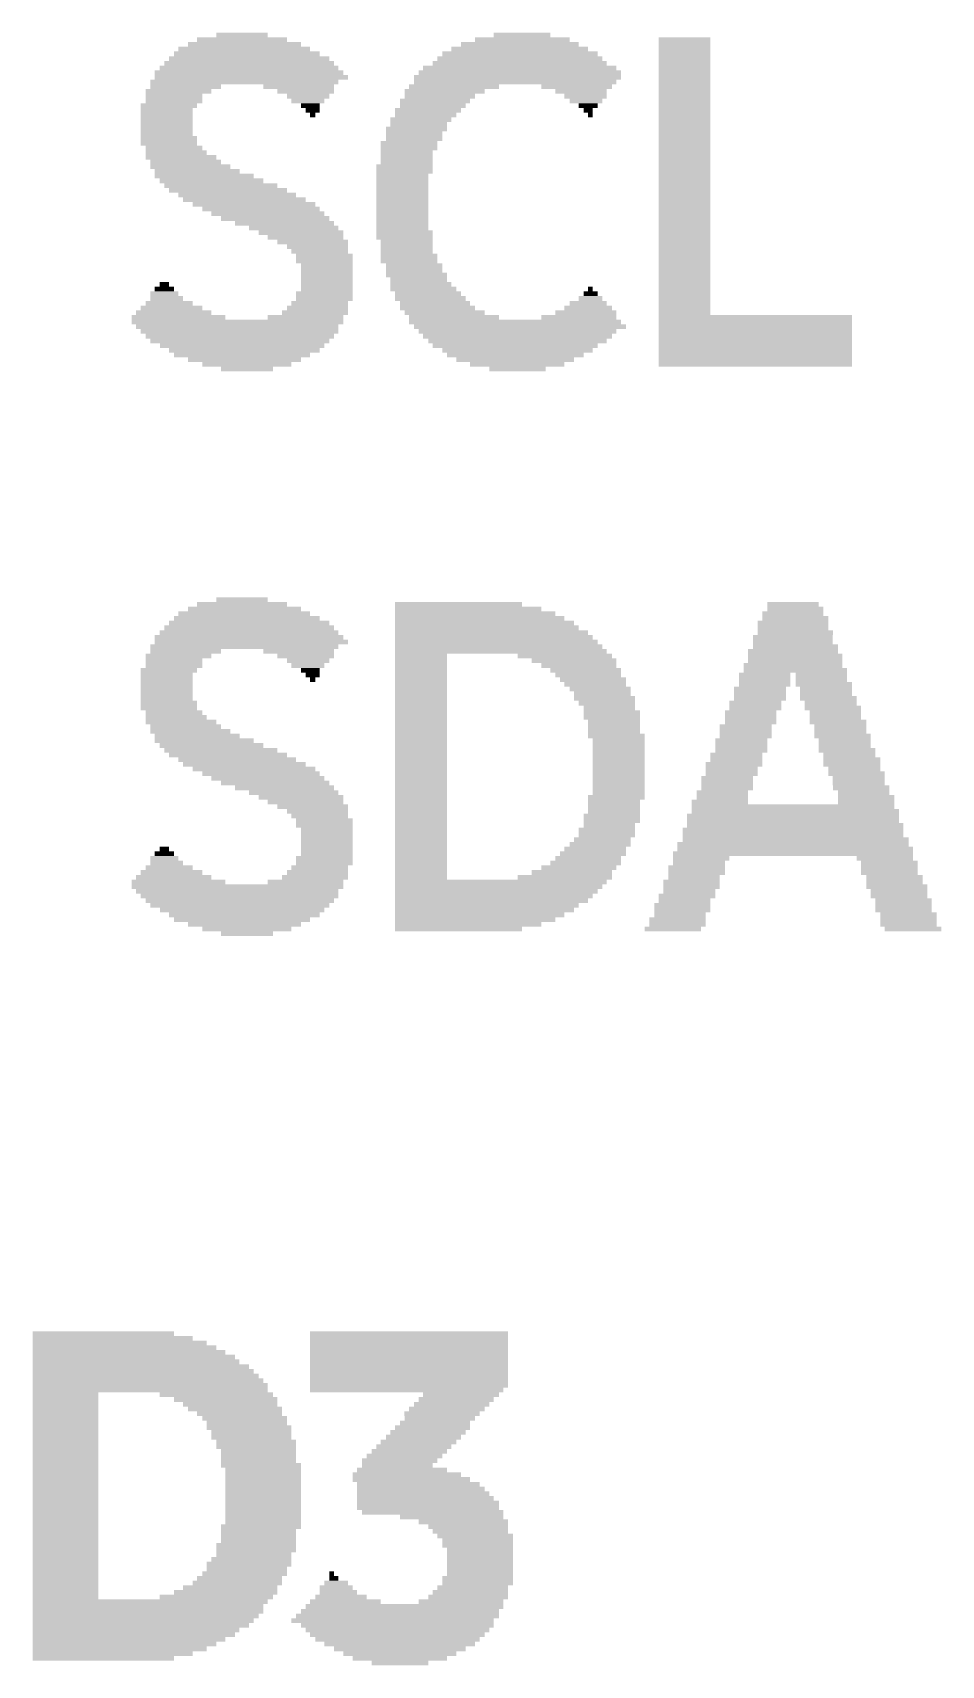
# Model space of a CAD drawing. Extents: x -50 to 50, y -28 to 28.
# Drawn here: x 15.78 to 19.87, y -19.95 to -12.6 of the extents above; entities that cross this region are included whole.
import ezdxf

# ---------------------------------------------------------------- set-up
doc = ezdxf.new("R2010")
doc.units = 0
doc.layers.add('200', color=132, linetype='CONTINUOUS')

# ---------------------------------------------------------------- blocks, each defined once
blk = doc.blocks.new('RECT')
blk.add_solid([(-0.5, -0.5), (0.5, -0.5), (-0.5, 0.5), (0.5, 0.5)])

msp = doc.modelspace()

# ---------------------------------------------------------------- block references
at = {"layer": '200'}
for p, xscale, yscale in [((16.7221, -12.6365), 0.4039, 0.0213), ((16.7221, -12.6153), 0.2311, 0.0211), ((17.9819, -12.6365), 0.4242, 0.0213), ((17.9807, -12.6153), 0.254, 0.0211), ((18.7109, -12.6365), 0.2311, 0.0213), ((16.7437, -12.7), 0.6553, 0.0213), ((16.7323, -12.6788), 0.5918, 0.0211), ((16.7335, -12.6577), 0.508, 0.0211), ((17.9718, -12.7), 0.6985, 0.0213), ((17.9705, -12.6788), 0.6147, 0.0211), ((17.9705, -12.6577), 0.5283, 0.0211), ((18.7109, -12.6577), 0.2311, 0.0211), ((18.7109, -12.6788), 0.2311, 0.0211), ((18.7109, -12.7), 0.2311, 0.0213), ((16.7538, -12.7847), 0.8484, 0.0211), ((16.7538, -12.7635), 0.8026, 0.0213), ((16.7538, -12.7423), 0.762, 0.0211), ((16.7538, -12.7212), 0.7214, 0.0211), ((17.9705, -12.7847), 0.9093, 0.0211), ((17.9705, -12.7635), 0.8687, 0.0213), ((17.9705, -12.7423), 0.7823, 0.0211), ((17.9705, -12.7212), 0.7417, 0.0211), ((18.7109, -12.7212), 0.2311, 0.0211), ((18.7109, -12.7423), 0.2311, 0.0211), ((18.7109, -12.7635), 0.2311, 0.0213), ((18.7109, -12.7847), 0.2311, 0.0211), ((16.4681, -12.8482), 0.3175, 0.0211), ((16.7323, -12.827), 0.8458, 0.0213), ((16.764, -12.8058), 0.8687, 0.0211), ((16.9761, -12.8482), 0.3175, 0.0211), ((17.6746, -12.8482), 0.4039, 0.0211), ((17.9603, -12.8058), 0.9296, 0.0211), ((17.9502, -12.827), 0.9093, 0.0213), ((18.2258, -12.8482), 0.3175, 0.0211), ((18.7109, -12.8058), 0.2311, 0.0211), ((18.7109, -12.827), 0.2311, 0.0213), ((18.7109, -12.8482), 0.2311, 0.0211), ((16.3932, -12.9328), 0.254, 0.0211), ((16.4363, -12.8693), 0.2946, 0.0211), ((16.416, -12.8905), 0.254, 0.0213), ((16.416, -12.9117), 0.254, 0.0211), ((17.0078, -12.8693), 0.254, 0.0211), ((17.0193, -12.8905), 0.1905, 0.0213), ((17.018, -12.9117), 0.1473, 0.0211), ((17.0294, -12.9328), 0.0838, 0.0211), ((17.5895, -12.9117), 0.315, 0.0211), ((17.5793, -12.9328), 0.2946, 0.0211), ((17.6327, -12.8693), 0.3607, 0.0211), ((17.6111, -12.8905), 0.3175, 0.0213), ((18.2461, -12.8693), 0.2311, 0.0211), ((18.2664, -12.8905), 0.1905, 0.0213), ((18.2677, -12.9117), 0.1473, 0.0211), ((18.2778, -12.9328), 0.0864, 0.0211), ((18.7109, -12.8693), 0.2311, 0.0211), ((18.7109, -12.8905), 0.2311, 0.0213), ((18.7109, -12.9117), 0.2311, 0.0211), ((18.7109, -12.9328), 0.2311, 0.0211), ((16.383, -12.954), 0.2337, 0.0213), ((16.383, -12.9752), 0.2337, 0.0211), ((16.383, -12.9963), 0.2337, 0.0211), ((17.0396, -12.954), 0.0635, 0.0213), ((17.0396, -12.9752), 0.0229, 0.0211), ((17.526, -12.9963), 0.2743, 0.0211), ((17.5578, -12.954), 0.2972, 0.0213), ((17.5476, -12.9752), 0.2769, 0.0211), ((18.2778, -12.954), 0.0406, 0.0213), ((18.288, -12.9752), 0.0203, 0.0211), ((18.7109, -12.954), 0.2311, 0.0213), ((18.7109, -12.9752), 0.2311, 0.0211), ((18.7109, -12.9963), 0.2311, 0.0211), ((16.383, -13.0175), 0.2337, 0.0213), ((16.383, -13.0387), 0.2337, 0.0211), ((16.383, -13.0598), 0.2337, 0.0211), ((16.3932, -13.081), 0.254, 0.0213), ((17.4955, -13.0598), 0.254, 0.0211), ((17.4955, -13.081), 0.254, 0.0213), ((17.5057, -13.0387), 0.2743, 0.0211), ((17.5158, -13.0175), 0.254, 0.0213), ((18.7109, -13.0175), 0.2311, 0.0213), ((18.7109, -13.0387), 0.2311, 0.0211), ((18.7109, -13.0598), 0.2311, 0.0211), ((18.7109, -13.081), 0.2311, 0.0213), ((16.3932, -13.1022), 0.254, 0.0211), ((16.416, -13.1233), 0.254, 0.0211), ((16.4262, -13.1445), 0.2743, 0.0213), ((17.4625, -13.1445), 0.2337, 0.0213), ((17.4727, -13.1022), 0.254, 0.0211), ((17.4727, -13.1233), 0.254, 0.0211), ((18.7109, -13.1022), 0.2311, 0.0211), ((18.7109, -13.1233), 0.2311, 0.0211), ((18.7109, -13.1445), 0.2311, 0.0213), ((16.4478, -13.1657), 0.3175, 0.0211), ((16.4681, -13.1868), 0.3175, 0.0211), ((16.4897, -13.208), 0.3607, 0.0213), ((16.5202, -13.2292), 0.381, 0.0211), ((17.4523, -13.208), 0.254, 0.0213), ((17.4523, -13.2292), 0.254, 0.0211), ((17.4625, -13.1657), 0.2337, 0.0211), ((17.4625, -13.1868), 0.2337, 0.0211), ((18.7109, -13.1657), 0.2311, 0.0211), ((18.7109, -13.1868), 0.2311, 0.0211), ((18.7109, -13.208), 0.2311, 0.0213), ((18.7109, -13.2292), 0.2311, 0.0211), ((16.5519, -13.2503), 0.4445, 0.0211), ((16.5849, -13.2715), 0.4648, 0.0213), ((16.6268, -13.2927), 0.508, 0.0211), ((17.4422, -13.2503), 0.2337, 0.0211), ((17.4422, -13.2715), 0.2337, 0.0213), ((17.4422, -13.2927), 0.2337, 0.0211), ((18.7109, -13.2503), 0.2311, 0.0211), ((18.7109, -13.2715), 0.2311, 0.0213), ((18.7109, -13.2927), 0.2311, 0.0211), ((16.6586, -13.3138), 0.5309, 0.0211), ((16.7005, -13.335), 0.5283, 0.0213), ((16.7323, -13.3562), 0.5512, 0.0211), ((16.7754, -13.3773), 0.5512, 0.0211), ((17.4422, -13.3138), 0.2337, 0.0211), ((17.4422, -13.335), 0.2337, 0.0213), ((17.4422, -13.3562), 0.2337, 0.0211), ((17.4422, -13.3773), 0.2337, 0.0211), ((18.7109, -13.3138), 0.2311, 0.0211), ((18.7109, -13.335), 0.2311, 0.0213), ((18.7109, -13.3562), 0.2311, 0.0211), ((18.7109, -13.3773), 0.2311, 0.0211), ((16.8072, -13.3985), 0.5283, 0.0213), ((16.8377, -13.4197), 0.508, 0.0211), ((16.8707, -13.4408), 0.4877, 0.0211), ((17.4422, -13.3985), 0.2337, 0.0213), ((17.4422, -13.4197), 0.2337, 0.0211), ((17.4422, -13.4408), 0.2337, 0.0211), ((18.7109, -13.3985), 0.2311, 0.0213), ((18.7109, -13.4197), 0.2311, 0.0211), ((18.7109, -13.4408), 0.2311, 0.0211), ((16.9126, -13.462), 0.4445, 0.0213), ((16.9545, -13.4832), 0.4013, 0.0211), ((16.9875, -13.5043), 0.381, 0.0211), ((17.4523, -13.5043), 0.254, 0.0211), ((17.4422, -13.462), 0.2337, 0.0213), ((17.4422, -13.4832), 0.2337, 0.0211), ((18.7109, -13.462), 0.2311, 0.0213), ((18.7109, -13.4832), 0.2311, 0.0211), ((18.7109, -13.5043), 0.2311, 0.0211), ((17.0078, -13.5255), 0.3404, 0.0213), ((17.0396, -13.5467), 0.3175, 0.0211), ((17.0612, -13.5678), 0.2743, 0.0211), ((17.0713, -13.589), 0.254, 0.0213), ((17.4523, -13.5255), 0.254, 0.0213), ((17.4625, -13.5467), 0.2337, 0.0211), ((17.4625, -13.5678), 0.2337, 0.0211), ((17.4625, -13.589), 0.2337, 0.0213), ((18.7109, -13.5255), 0.2311, 0.0213), ((18.7109, -13.5467), 0.2311, 0.0211), ((18.7109, -13.5678), 0.2311, 0.0211), ((18.7109, -13.589), 0.2311, 0.0213), ((17.0917, -13.6102), 0.254, 0.0211), ((17.0917, -13.6313), 0.254, 0.0211), ((17.1031, -13.6525), 0.2311, 0.0213), ((17.4727, -13.6102), 0.254, 0.0211), ((17.4727, -13.6313), 0.254, 0.0211), ((17.4955, -13.6525), 0.254, 0.0213), ((18.7109, -13.6102), 0.2311, 0.0211), ((18.7109, -13.6313), 0.2311, 0.0211), ((18.7109, -13.6525), 0.2311, 0.0213), ((16.3728, -13.7372), 0.0406, 0.0211), ((17.1031, -13.6737), 0.2311, 0.0211), ((17.1031, -13.6948), 0.2311, 0.0211), ((17.1031, -13.716), 0.2311, 0.0213), ((17.1031, -13.7372), 0.2311, 0.0211), ((17.4955, -13.6737), 0.254, 0.0211), ((17.5057, -13.6948), 0.2743, 0.0211), ((17.5158, -13.716), 0.254, 0.0213), ((17.526, -13.7372), 0.2743, 0.0211), ((18.7109, -13.6737), 0.2311, 0.0211), ((18.7109, -13.6948), 0.2311, 0.0211), ((18.7109, -13.716), 0.2311, 0.0213), ((18.7109, -13.7372), 0.2311, 0.0211), ((16.3728, -13.7795), 0.127, 0.0213), ((16.383, -13.8007), 0.1473, 0.0211), ((16.3728, -13.7583), 0.0864, 0.0211), ((17.0917, -13.7795), 0.254, 0.0213), ((17.0917, -13.8007), 0.254, 0.0211), ((17.1031, -13.7583), 0.2311, 0.0211), ((17.5374, -13.7583), 0.2972, 0.0211), ((17.5578, -13.7795), 0.2972, 0.0213), ((17.5679, -13.8007), 0.3175, 0.0211), ((18.288, -13.8007), 0.1067, 0.0211), ((18.2893, -13.7795), 0.0635, 0.0213), ((18.288, -13.7583), 0.0203, 0.0211), ((18.7109, -13.7583), 0.2311, 0.0211), ((18.7109, -13.7795), 0.2311, 0.0213), ((18.7109, -13.8007), 0.2311, 0.0211), ((16.4363, -13.8853), 0.4216, 0.0211), ((16.4148, -13.8642), 0.3378, 0.0211), ((16.4046, -13.843), 0.2769, 0.0213), ((16.3944, -13.8218), 0.2108, 0.0211), ((17.0078, -13.8853), 0.3404, 0.0211), ((17.0497, -13.8642), 0.2972, 0.0211), ((17.0612, -13.843), 0.2743, 0.0213), ((17.0713, -13.8218), 0.254, 0.0211), ((17.5895, -13.8218), 0.315, 0.0211), ((17.6009, -13.843), 0.3378, 0.0213), ((17.6327, -13.8642), 0.3607, 0.0211), ((17.6746, -13.8853), 0.4039, 0.0211), ((18.2359, -13.8853), 0.3378, 0.0211), ((18.2677, -13.8642), 0.2743, 0.0211), ((18.2778, -13.843), 0.2134, 0.0213), ((18.2778, -13.8218), 0.1676, 0.0211), ((18.7109, -13.8218), 0.2311, 0.0211), ((18.7109, -13.843), 0.2311, 0.0213), ((18.7109, -13.8642), 0.2311, 0.0211), ((19.0297, -13.8853), 0.8687, 0.0211), ((16.7018, -13.9065), 0.9525, 0.0213), ((16.7005, -13.9277), 0.9093, 0.0211), ((16.7107, -13.9488), 0.889, 0.0211), ((17.9489, -13.9065), 0.9525, 0.0213), ((17.9718, -13.9277), 0.9525, 0.0211), ((17.9603, -13.9488), 0.889, 0.0211), ((19.0297, -13.9065), 0.8687, 0.0213), ((19.0297, -13.9277), 0.8687, 0.0211), ((19.0297, -13.9488), 0.8687, 0.0211), ((16.7119, -13.97), 0.8458, 0.0213), ((16.7119, -13.9912), 0.8052, 0.0211), ((16.7221, -14.0123), 0.7391, 0.0211), ((16.7323, -14.0335), 0.6782, 0.0213), ((17.9603, -13.97), 0.8484, 0.0213), ((17.9603, -13.9912), 0.8026, 0.0211), ((17.9502, -14.0123), 0.7417, 0.0211), ((17.9603, -14.0335), 0.6756, 0.0213), ((19.0297, -13.97), 0.8687, 0.0213), ((19.0297, -13.9912), 0.8687, 0.0211), ((19.0297, -14.0123), 0.8687, 0.0211), ((19.0297, -14.0335), 0.8687, 0.0213), ((16.7221, -14.0547), 0.6121, 0.0211), ((16.7335, -14.0758), 0.508, 0.0211), ((16.7437, -14.097), 0.4013, 0.0213), ((17.9502, -14.0547), 0.6147, 0.0211), ((17.9502, -14.0758), 0.5283, 0.0211), ((17.9591, -14.097), 0.4242, 0.0213), ((19.0297, -14.0547), 0.8687, 0.0211), ((19.0297, -14.0758), 0.8687, 0.0211), ((19.0297, -14.097), 0.8687, 0.0213), ((16.7437, -14.1182), 0.2337, 0.0211), ((17.9603, -14.1182), 0.254, 0.0211), ((16.7335, -15.1977), 0.508, 0.0211), ((16.7221, -15.1765), 0.4039, 0.0213), ((16.7221, -15.1553), 0.2311, 0.0211), ((17.6949, -15.1765), 0.5715, 0.0213), ((17.7381, -15.1977), 0.6579, 0.0211), ((19.1986, -15.1765), 0.2311, 0.0213), ((19.2088, -15.1977), 0.2515, 0.0211), ((16.7538, -15.2823), 0.762, 0.0211), ((16.7538, -15.2612), 0.7214, 0.0211), ((16.7437, -15.24), 0.6553, 0.0213), ((16.7323, -15.2188), 0.5918, 0.0211), ((17.7698, -15.2188), 0.7214, 0.0211), ((17.8117, -15.2612), 0.8052, 0.0211), ((17.7902, -15.24), 0.762, 0.0213), ((17.8219, -15.2823), 0.8255, 0.0211), ((19.1986, -15.2612), 0.3175, 0.0211), ((19.1986, -15.2823), 0.3175, 0.0211), ((19.1973, -15.2188), 0.2743, 0.0211), ((19.2088, -15.24), 0.2972, 0.0213), ((16.7538, -15.3247), 0.8484, 0.0211), ((16.764, -15.3458), 0.8687, 0.0211), ((16.7538, -15.3035), 0.8026, 0.0213), ((17.8435, -15.3035), 0.8687, 0.0213), ((17.8537, -15.3247), 0.889, 0.0211), ((17.8651, -15.3458), 0.9119, 0.0211), ((19.1986, -15.3247), 0.3581, 0.0211), ((19.1986, -15.3458), 0.3581, 0.0211), ((19.2088, -15.3035), 0.3378, 0.0213), ((16.4363, -15.4093), 0.2946, 0.0211), ((16.416, -15.4305), 0.254, 0.0213), ((16.4681, -15.3882), 0.3175, 0.0211), ((16.7323, -15.367), 0.8458, 0.0213), ((16.9761, -15.3882), 0.3175, 0.0211), ((17.0078, -15.4093), 0.254, 0.0211), ((17.0193, -15.4305), 0.1905, 0.0213), ((17.8753, -15.367), 0.9322, 0.0213), ((17.8854, -15.3882), 0.9525, 0.0211), ((17.526, -15.4093), 0.2337, 0.0211), ((17.526, -15.4305), 0.2337, 0.0213), ((18.1724, -15.4093), 0.4242, 0.0211), ((18.2143, -15.4305), 0.381, 0.0213), ((19.1986, -15.3882), 0.4039, 0.0211), ((19.2088, -15.4093), 0.4242, 0.0211), ((19.2088, -15.4305), 0.4242, 0.0213), ((19.21, -15.367), 0.381, 0.0213), ((16.383, -15.494), 0.2337, 0.0213), ((16.3932, -15.4728), 0.254, 0.0211), ((16.416, -15.4517), 0.254, 0.0211), ((17.018, -15.4517), 0.1473, 0.0211), ((17.0294, -15.4728), 0.0838, 0.0211), ((17.0396, -15.494), 0.0635, 0.0213), ((17.526, -15.4517), 0.2337, 0.0211), ((17.526, -15.4728), 0.2337, 0.0211), ((17.526, -15.494), 0.2337, 0.0213), ((18.2359, -15.4517), 0.3378, 0.0211), ((18.2664, -15.4728), 0.3175, 0.0211), ((18.2778, -15.494), 0.2946, 0.0213), ((19.0716, -15.494), 0.2311, 0.0213), ((19.1986, -15.4517), 0.4445, 0.0211), ((19.2088, -15.4728), 0.4648, 0.0211), ((19.3256, -15.494), 0.2311, 0.0213), ((16.383, -15.5152), 0.2337, 0.0211), ((16.383, -15.5363), 0.2337, 0.0211), ((16.383, -15.5575), 0.2337, 0.0213), ((16.383, -15.5787), 0.2337, 0.0211), ((17.0396, -15.5152), 0.0229, 0.0211), ((17.526, -15.5152), 0.2337, 0.0211), ((17.526, -15.5363), 0.2337, 0.0211), ((17.526, -15.5575), 0.2337, 0.0213), ((17.526, -15.5787), 0.2337, 0.0211), ((18.2994, -15.5152), 0.2972, 0.0211), ((18.3096, -15.5363), 0.2769, 0.0211), ((18.3312, -15.5575), 0.2743, 0.0213), ((18.3413, -15.5787), 0.254, 0.0211), ((19.05, -15.5575), 0.2337, 0.0213), ((19.05, -15.5787), 0.2337, 0.0211), ((19.0716, -15.5152), 0.2311, 0.0211), ((19.0716, -15.5363), 0.2311, 0.0211), ((19.337, -15.5363), 0.254, 0.0211), ((19.3256, -15.5152), 0.2311, 0.0211), ((19.3472, -15.5575), 0.2337, 0.0213), ((19.3472, -15.5787), 0.2337, 0.0211), ((16.383, -15.5998), 0.2337, 0.0211), ((16.3932, -15.621), 0.254, 0.0213), ((16.3932, -15.6422), 0.254, 0.0211), ((17.526, -15.5998), 0.2337, 0.0211), ((17.526, -15.621), 0.2337, 0.0213), ((17.526, -15.6422), 0.2337, 0.0211), ((18.3515, -15.5998), 0.2743, 0.0211), ((18.3617, -15.621), 0.254, 0.0213), ((18.3731, -15.6422), 0.2311, 0.0211), ((19.0297, -15.621), 0.2337, 0.0213), ((19.0297, -15.6422), 0.2337, 0.0211), ((19.05, -15.5998), 0.2337, 0.0211), ((19.3573, -15.5998), 0.254, 0.0211), ((19.3675, -15.621), 0.2337, 0.0213), ((19.3777, -15.6422), 0.254, 0.0211), ((16.416, -15.6633), 0.254, 0.0211), ((16.4478, -15.7057), 0.3175, 0.0211), ((16.4262, -15.6845), 0.2743, 0.0213), ((16.4681, -15.7268), 0.3175, 0.0211), ((17.526, -15.6633), 0.2337, 0.0211), ((17.526, -15.6845), 0.2337, 0.0213), ((17.526, -15.7057), 0.2337, 0.0211), ((17.526, -15.7268), 0.2337, 0.0211), ((18.3845, -15.6633), 0.254, 0.0211), ((18.3845, -15.6845), 0.254, 0.0213), ((18.3947, -15.7057), 0.2337, 0.0211), ((18.3947, -15.7268), 0.2337, 0.0211), ((18.9865, -15.7268), 0.2337, 0.0211), ((19.0081, -15.6633), 0.2311, 0.0211), ((19.0081, -15.6845), 0.2311, 0.0213), ((19.0081, -15.7057), 0.2311, 0.0211), ((19.4005, -15.7057), 0.254, 0.0211), ((19.3891, -15.6633), 0.2311, 0.0211), ((19.3891, -15.6845), 0.2311, 0.0213), ((19.4107, -15.7268), 0.2337, 0.0211), ((16.4897, -15.748), 0.3607, 0.0213), ((16.5202, -15.7692), 0.381, 0.0211), ((16.5519, -15.7903), 0.4445, 0.0211), ((17.526, -15.748), 0.2337, 0.0213), ((17.526, -15.7692), 0.2337, 0.0211), ((17.526, -15.7903), 0.2337, 0.0211), ((18.4048, -15.7692), 0.254, 0.0211), ((18.3947, -15.748), 0.2337, 0.0213), ((18.415, -15.7903), 0.2337, 0.0211), ((18.9662, -15.7903), 0.2337, 0.0211), ((18.9865, -15.748), 0.2337, 0.0213), ((18.9865, -15.7692), 0.2337, 0.0211), ((19.4107, -15.748), 0.2337, 0.0213), ((19.4208, -15.7692), 0.254, 0.0211), ((19.431, -15.7903), 0.2337, 0.0211), ((16.5849, -15.8115), 0.4648, 0.0213), ((16.6268, -15.8327), 0.508, 0.0211), ((16.6586, -15.8538), 0.5309, 0.0211), ((16.7005, -15.875), 0.5283, 0.0213), ((17.526, -15.8115), 0.2337, 0.0213), ((17.526, -15.8327), 0.2337, 0.0211), ((17.526, -15.8538), 0.2337, 0.0211), ((17.526, -15.875), 0.2337, 0.0213), ((18.415, -15.8115), 0.2337, 0.0213), ((18.415, -15.8327), 0.2337, 0.0211), ((18.415, -15.8538), 0.2337, 0.0211), ((18.415, -15.875), 0.2337, 0.0213), ((18.9433, -15.8538), 0.2337, 0.0211), ((18.9433, -15.875), 0.2337, 0.0213), ((18.9662, -15.8115), 0.2337, 0.0213), ((18.9662, -15.8327), 0.2337, 0.0211), ((19.431, -15.8115), 0.2337, 0.0213), ((19.4412, -15.8327), 0.254, 0.0211), ((19.4513, -15.8538), 0.2337, 0.0211), ((19.4627, -15.875), 0.2565, 0.0213), ((16.7323, -15.8962), 0.5512, 0.0211), ((16.7754, -15.9173), 0.5512, 0.0211), ((16.8072, -15.9385), 0.5283, 0.0213), ((17.526, -15.8962), 0.2337, 0.0211), ((17.526, -15.9173), 0.2337, 0.0211), ((17.526, -15.9385), 0.2337, 0.0213), ((18.415, -15.8962), 0.2337, 0.0211), ((18.415, -15.9173), 0.2337, 0.0211), ((18.415, -15.9385), 0.2337, 0.0213), ((18.923, -15.9173), 0.2337, 0.0211), ((18.923, -15.9385), 0.2337, 0.0213), ((18.9332, -15.8962), 0.254, 0.0211), ((19.4627, -15.8962), 0.2565, 0.0211), ((19.4843, -15.9385), 0.254, 0.0213), ((19.4742, -15.9173), 0.2337, 0.0211), ((16.8377, -15.9597), 0.508, 0.0211), ((16.8707, -15.9808), 0.4877, 0.0211), ((16.9126, -16.002), 0.4445, 0.0213), ((17.526, -15.9597), 0.2337, 0.0211), ((17.526, -15.9808), 0.2337, 0.0211), ((17.526, -16.002), 0.2337, 0.0213), ((18.415, -15.9597), 0.2337, 0.0211), ((18.415, -15.9808), 0.2337, 0.0211), ((18.415, -16.002), 0.2337, 0.0213), ((18.9027, -15.9597), 0.2337, 0.0211), ((18.9027, -15.9808), 0.2337, 0.0211), ((18.9027, -16.002), 0.2337, 0.0213), ((19.4945, -15.9597), 0.2337, 0.0211), ((19.4945, -15.9808), 0.2337, 0.0211), ((19.5047, -16.002), 0.254, 0.0213), ((16.9545, -16.0232), 0.4013, 0.0211), ((16.9875, -16.0443), 0.381, 0.0211), ((17.0078, -16.0655), 0.3404, 0.0213), ((17.0396, -16.0867), 0.3175, 0.0211), ((17.526, -16.0232), 0.2337, 0.0211), ((17.526, -16.0443), 0.2337, 0.0211), ((17.526, -16.0655), 0.2337, 0.0213), ((17.526, -16.0867), 0.2337, 0.0211), ((18.4048, -16.0443), 0.254, 0.0211), ((18.3947, -16.0655), 0.2337, 0.0213), ((18.3947, -16.0867), 0.2337, 0.0211), ((18.415, -16.0232), 0.2337, 0.0211), ((19.1986, -16.0867), 0.9119, 0.0211), ((18.8697, -16.0655), 0.254, 0.0213), ((18.8811, -16.0232), 0.2311, 0.0211), ((18.8811, -16.0443), 0.2311, 0.0211), ((19.5275, -16.0443), 0.254, 0.0211), ((19.5275, -16.0655), 0.254, 0.0213), ((19.5161, -16.0232), 0.2311, 0.0211), ((17.0612, -16.1078), 0.2743, 0.0211), ((17.0713, -16.129), 0.254, 0.0213), ((17.0917, -16.1502), 0.254, 0.0211), ((17.526, -16.1078), 0.2337, 0.0211), ((17.526, -16.129), 0.2337, 0.0213), ((17.526, -16.1502), 0.2337, 0.0211), ((18.3845, -16.129), 0.254, 0.0213), ((18.3845, -16.1502), 0.254, 0.0211), ((18.3947, -16.1078), 0.2337, 0.0211), ((19.1986, -16.129), 0.9525, 0.0213), ((19.1986, -16.1502), 0.9525, 0.0211), ((19.2088, -16.1078), 0.9322, 0.0211), ((17.0917, -16.1713), 0.254, 0.0211), ((17.1031, -16.1925), 0.2311, 0.0213), ((17.1031, -16.2137), 0.2311, 0.0211), ((17.1031, -16.2348), 0.2311, 0.0211), ((17.526, -16.1713), 0.2337, 0.0211), ((17.526, -16.1925), 0.2337, 0.0213), ((17.526, -16.2137), 0.2337, 0.0211), ((17.526, -16.2348), 0.2337, 0.0211), ((18.3413, -16.2348), 0.254, 0.0211), ((18.3617, -16.1925), 0.254, 0.0213), ((18.3617, -16.2137), 0.254, 0.0211), ((18.3731, -16.1713), 0.2311, 0.0211), ((19.1986, -16.1925), 0.9931, 0.0213), ((19.1986, -16.2137), 0.9931, 0.0211), ((19.21, -16.2348), 1.016, 0.0211), ((19.2088, -16.1713), 0.9728, 0.0211), ((16.3728, -16.2983), 0.0864, 0.0211), ((16.3728, -16.2772), 0.0406, 0.0211), ((17.1031, -16.256), 0.2311, 0.0213), ((17.1031, -16.2772), 0.2311, 0.0211), ((17.1031, -16.2983), 0.2311, 0.0211), ((17.526, -16.256), 0.2337, 0.0213), ((17.526, -16.2772), 0.2337, 0.0211), ((17.526, -16.2983), 0.2337, 0.0211), ((18.2994, -16.2983), 0.2972, 0.0211), ((18.3096, -16.2772), 0.2769, 0.0211), ((18.3312, -16.256), 0.2743, 0.0213), ((19.1986, -16.2983), 1.0795, 0.0211), ((19.1986, -16.256), 1.0389, 0.0213), ((19.2088, -16.2772), 1.0592, 0.0211), ((16.4046, -16.383), 0.2769, 0.0213), ((16.3944, -16.3618), 0.2108, 0.0211), ((16.3728, -16.3195), 0.127, 0.0213), ((16.383, -16.3407), 0.1473, 0.0211), ((17.0612, -16.383), 0.2743, 0.0213), ((17.0713, -16.3618), 0.254, 0.0211), ((17.0917, -16.3195), 0.254, 0.0213), ((17.0917, -16.3407), 0.254, 0.0211), ((17.526, -16.3195), 0.2337, 0.0213), ((17.526, -16.3407), 0.2337, 0.0211), ((17.526, -16.3618), 0.2337, 0.0211), ((17.526, -16.383), 0.2337, 0.0213), ((18.2042, -16.383), 0.3607, 0.0213), ((18.2359, -16.3618), 0.3378, 0.0211), ((18.2664, -16.3407), 0.3175, 0.0211), ((18.2778, -16.3195), 0.2946, 0.0213), ((18.7655, -16.3618), 0.254, 0.0211), ((18.7655, -16.383), 0.254, 0.0213), ((18.7858, -16.3195), 0.254, 0.0213), ((18.7757, -16.3407), 0.2337, 0.0211), ((19.6113, -16.3195), 0.254, 0.0213), ((19.6317, -16.3407), 0.254, 0.0211), ((19.6317, -16.3618), 0.254, 0.0211), ((19.6317, -16.383), 0.254, 0.0213), ((16.4363, -16.4253), 0.4216, 0.0211), ((16.7018, -16.4465), 0.9525, 0.0213), ((16.4148, -16.4042), 0.3378, 0.0211), ((17.0078, -16.4253), 0.3404, 0.0211), ((17.0497, -16.4042), 0.2972, 0.0211), ((17.526, -16.4042), 0.2337, 0.0211), ((17.8854, -16.4253), 0.9525, 0.0211), ((17.8753, -16.4465), 0.9322, 0.0213), ((18.1724, -16.4042), 0.4242, 0.0211), ((18.7427, -16.4253), 0.254, 0.0211), ((18.7427, -16.4465), 0.254, 0.0213), ((18.7541, -16.4042), 0.2311, 0.0211), ((19.6545, -16.4042), 0.254, 0.0211), ((19.6545, -16.4253), 0.254, 0.0211), ((19.6647, -16.4465), 0.2743, 0.0213), ((16.7005, -16.4677), 0.9093, 0.0211), ((16.7107, -16.4888), 0.889, 0.0211), ((16.7119, -16.51), 0.8458, 0.0213), ((16.7119, -16.5312), 0.8052, 0.0211), ((17.8651, -16.4677), 0.9119, 0.0211), ((17.8537, -16.4888), 0.889, 0.0211), ((17.8435, -16.51), 0.8687, 0.0213), ((17.8219, -16.5312), 0.8255, 0.0211), ((18.7007, -16.5312), 0.2515, 0.0211), ((18.7223, -16.4888), 0.254, 0.0211), ((18.7109, -16.51), 0.2311, 0.0213), ((18.7325, -16.4677), 0.2337, 0.0211), ((19.6748, -16.4677), 0.254, 0.0211), ((19.6748, -16.4888), 0.254, 0.0211), ((19.6952, -16.51), 0.254, 0.0213), ((19.6952, -16.5312), 0.254, 0.0211), ((16.7221, -16.5523), 0.7391, 0.0211), ((16.7323, -16.5735), 0.6782, 0.0213), ((16.7221, -16.5947), 0.6121, 0.0211), ((17.8117, -16.5523), 0.8052, 0.0211), ((17.7698, -16.5947), 0.7214, 0.0211), ((17.7902, -16.5735), 0.762, 0.0213), ((18.6792, -16.5947), 0.254, 0.0211), ((18.7007, -16.5523), 0.2515, 0.0211), ((18.6906, -16.5735), 0.2311, 0.0213), ((19.6952, -16.5523), 0.254, 0.0211), ((19.718, -16.5735), 0.254, 0.0213), ((19.718, -16.5947), 0.254, 0.0211), ((16.7335, -16.6158), 0.508, 0.0211), ((16.7437, -16.637), 0.4013, 0.0213), ((16.7437, -16.6582), 0.2337, 0.0211), ((17.7381, -16.6158), 0.6579, 0.0211), ((17.6949, -16.637), 0.5715, 0.0213), ((18.6588, -16.637), 0.254, 0.0213), ((18.6792, -16.6158), 0.254, 0.0211), ((19.718, -16.6158), 0.254, 0.0211), ((19.7383, -16.637), 0.254, 0.0213), ((16.0985, -18.4573), 0.635, 0.0211), ((16.1404, -18.4785), 0.7188, 0.0213), ((16.1722, -18.4997), 0.7823, 0.0211), ((17.4727, -18.4573), 0.889, 0.0211), ((17.4727, -18.4785), 0.889, 0.0213), ((17.4727, -18.4997), 0.889, 0.0211), ((16.1938, -18.5208), 0.8255, 0.0211), ((16.2141, -18.542), 0.8661, 0.0213), ((16.2458, -18.5843), 0.9296, 0.0211), ((16.2357, -18.5632), 0.9093, 0.0211), ((17.4727, -18.5208), 0.889, 0.0211), ((17.4727, -18.542), 0.889, 0.0213), ((17.4727, -18.5632), 0.889, 0.0211), ((17.4727, -18.5843), 0.889, 0.0211), ((16.2674, -18.6055), 0.9728, 0.0213), ((16.289, -18.6478), 1.016, 0.0211), ((16.2776, -18.6267), 0.9931, 0.0211), ((17.4727, -18.6055), 0.889, 0.0213), ((17.4727, -18.6267), 0.889, 0.0211), ((17.4727, -18.6478), 0.889, 0.0211), ((16.2992, -18.669), 1.0363, 0.0213), ((16.3093, -18.6902), 1.0566, 0.0211), ((16.3093, -18.7113), 1.0566, 0.0211), ((15.9283, -18.7325), 0.2946, 0.0213), ((16.6065, -18.7325), 0.508, 0.0213), ((17.4727, -18.669), 0.889, 0.0213), ((17.4727, -18.6902), 0.889, 0.0211), ((17.4625, -18.7113), 0.8687, 0.0211), ((17.7063, -18.7325), 0.3404, 0.0213), ((15.9283, -18.7537), 0.2946, 0.0211), ((15.9283, -18.7748), 0.2946, 0.0211), ((15.9283, -18.796), 0.2946, 0.0213), ((16.6484, -18.7537), 0.4648, 0.0211), ((16.6687, -18.7748), 0.4242, 0.0211), ((16.6903, -18.796), 0.4216, 0.0213), ((17.6428, -18.796), 0.3404, 0.0213), ((17.6644, -18.7748), 0.3378, 0.0211), ((17.6848, -18.7537), 0.3378, 0.0211), ((15.9283, -18.8172), 0.2946, 0.0211), ((15.9283, -18.8383), 0.2946, 0.0211), ((15.9283, -18.8595), 0.2946, 0.0213), ((15.9283, -18.8807), 0.2946, 0.0211), ((16.7107, -18.8172), 0.381, 0.0211), ((16.7335, -18.8383), 0.381, 0.0211), ((16.7437, -18.8595), 0.3607, 0.0213), ((16.7538, -18.8807), 0.381, 0.0211), ((17.5781, -18.8807), 0.3378, 0.0211), ((17.5895, -18.8595), 0.315, 0.0213), ((17.6212, -18.8172), 0.3378, 0.0211), ((17.6111, -18.8383), 0.3175, 0.0211), ((15.9283, -18.9018), 0.2946, 0.0211), ((15.9283, -18.923), 0.2946, 0.0213), ((15.9283, -18.9442), 0.2946, 0.0211), ((16.764, -18.9018), 0.3607, 0.0211), ((16.764, -18.923), 0.3607, 0.0213), ((16.7856, -18.9442), 0.3581, 0.0211), ((17.5158, -18.9442), 0.3404, 0.0211), ((17.5374, -18.923), 0.3378, 0.0213), ((17.5578, -18.9018), 0.3378, 0.0211), ((15.9283, -18.9653), 0.2946, 0.0211), ((15.9283, -18.9865), 0.2946, 0.0213), ((15.9283, -19.0077), 0.2946, 0.0211), ((15.9283, -19.0288), 0.2946, 0.0211), ((16.7856, -18.9653), 0.3581, 0.0211), ((16.7958, -18.9865), 0.3378, 0.0213), ((16.7958, -19.0077), 0.3378, 0.0211), ((16.7958, -19.0288), 0.3378, 0.0211), ((17.4307, -19.0288), 0.3378, 0.0211), ((17.4523, -19.0077), 0.3404, 0.0211), ((17.4739, -18.9865), 0.3378, 0.0213), ((17.4943, -18.9653), 0.3378, 0.0211), ((15.9283, -19.05), 0.2946, 0.0213), ((15.9283, -19.0712), 0.2946, 0.0211), ((15.9283, -19.0923), 0.2946, 0.0211), ((16.8072, -19.05), 0.3607, 0.0213), ((16.8173, -19.0712), 0.3404, 0.0211), ((16.8173, -19.0923), 0.3404, 0.0211), ((17.4625, -19.0923), 0.4877, 0.0211), ((17.4409, -19.0712), 0.4039, 0.0211), ((17.4206, -19.05), 0.3175, 0.0213), ((15.9283, -19.1135), 0.2946, 0.0213), ((15.9283, -19.1347), 0.2946, 0.0211), ((15.9283, -19.1558), 0.2946, 0.0211), ((15.9283, -19.177), 0.2946, 0.0213), ((16.8173, -19.1135), 0.3404, 0.0213), ((16.8173, -19.1347), 0.3404, 0.0211), ((16.8173, -19.1558), 0.3404, 0.0211), ((16.8173, -19.177), 0.3404, 0.0213), ((17.4828, -19.1135), 0.5283, 0.0213), ((17.5146, -19.1347), 0.5512, 0.0211), ((17.526, -19.1558), 0.574, 0.0211), ((17.5362, -19.177), 0.5944, 0.0213), ((15.9283, -19.1982), 0.2946, 0.0211), ((15.9283, -19.2193), 0.2946, 0.0211), ((15.9283, -19.2405), 0.2946, 0.0213), ((16.8173, -19.1982), 0.3404, 0.0211), ((16.8173, -19.2193), 0.3404, 0.0211), ((16.8173, -19.2405), 0.3404, 0.0213), ((17.5463, -19.1982), 0.6147, 0.0211), ((17.5578, -19.2193), 0.6375, 0.0211), ((17.5578, -19.2405), 0.6375, 0.0213), ((15.9283, -19.2617), 0.2946, 0.0211), ((15.9283, -19.2828), 0.2946, 0.0211), ((15.9283, -19.304), 0.2946, 0.0213), ((15.9283, -19.3252), 0.2946, 0.0211), ((16.8072, -19.3252), 0.3607, 0.0211), ((16.8173, -19.2617), 0.3404, 0.0211), ((16.8173, -19.2828), 0.3404, 0.0211), ((16.8173, -19.304), 0.3404, 0.0213), ((17.5793, -19.2617), 0.635, 0.0211), ((17.6644, -19.2828), 0.4648, 0.0211), ((17.7165, -19.304), 0.4013, 0.0213), ((17.7381, -19.3252), 0.3581, 0.0211), ((15.9283, -19.3463), 0.2946, 0.0211), ((15.9283, -19.3675), 0.2946, 0.0213), ((15.9283, -19.3887), 0.2946, 0.0211), ((16.7958, -19.3463), 0.3378, 0.0211), ((16.7958, -19.3675), 0.3378, 0.0213), ((16.7958, -19.3887), 0.3378, 0.0211), ((17.7483, -19.3463), 0.3378, 0.0211), ((17.7698, -19.3675), 0.3404, 0.0213), ((17.7813, -19.3887), 0.3175, 0.0211), ((15.9283, -19.4098), 0.2946, 0.0211), ((15.9283, -19.431), 0.2946, 0.0213), ((15.9283, -19.4522), 0.2946, 0.0211), ((15.9283, -19.4733), 0.2946, 0.0211), ((16.764, -19.4733), 0.3607, 0.0211), ((16.7856, -19.4098), 0.3581, 0.0211), ((16.7856, -19.431), 0.3581, 0.0213), ((16.7754, -19.4522), 0.3378, 0.0211), ((17.7813, -19.4098), 0.3175, 0.0211), ((17.7914, -19.431), 0.2972, 0.0213), ((17.7914, -19.4522), 0.2972, 0.0211), ((17.7914, -19.4733), 0.2972, 0.0211), ((15.9283, -19.4945), 0.2946, 0.0213), ((15.9283, -19.5157), 0.2946, 0.0211), ((15.9283, -19.5368), 0.2946, 0.0211), ((16.7335, -19.5368), 0.381, 0.0211), ((16.7538, -19.4945), 0.381, 0.0213), ((16.7437, -19.5157), 0.3607, 0.0211), ((17.1247, -19.5368), 0.0203, 0.0211), ((17.7914, -19.4945), 0.2972, 0.0213), ((17.7914, -19.5157), 0.2972, 0.0211), ((17.7914, -19.5368), 0.2972, 0.0211), ((15.9283, -19.558), 0.2946, 0.0213), ((15.9283, -19.5792), 0.2946, 0.0211), ((15.9283, -19.6003), 0.2946, 0.0211), ((15.9283, -19.6215), 0.2946, 0.0213), ((16.6484, -19.6215), 0.4648, 0.0213), ((16.6687, -19.6003), 0.4242, 0.0211), ((16.7005, -19.5792), 0.4013, 0.0211), ((16.7107, -19.558), 0.381, 0.0213), ((17.145, -19.6003), 0.1473, 0.0211), ((17.1552, -19.6215), 0.1676, 0.0213), ((17.145, -19.5792), 0.1067, 0.0211), ((17.1348, -19.558), 0.0406, 0.0213), ((17.7483, -19.6215), 0.3378, 0.0213), ((17.7584, -19.6003), 0.3175, 0.0211), ((17.7813, -19.558), 0.3175, 0.0213), ((17.7813, -19.5792), 0.3175, 0.0211), ((15.9283, -19.6427), 0.2946, 0.0211), ((16.3093, -19.6638), 1.0566, 0.0211), ((16.2992, -19.685), 1.0363, 0.0213), ((16.6065, -19.6427), 0.508, 0.0211), ((17.4523, -19.685), 0.889, 0.0213), ((17.1869, -19.6638), 0.3175, 0.0211), ((17.1666, -19.6427), 0.2311, 0.0211), ((17.7063, -19.6638), 0.381, 0.0211), ((17.7381, -19.6427), 0.3581, 0.0211), ((16.2992, -19.7062), 1.0363, 0.0211), ((16.289, -19.7273), 1.016, 0.0211), ((16.2776, -19.7485), 0.9931, 0.0213), ((17.399, -19.7485), 0.9093, 0.0213), ((17.4206, -19.7273), 0.9119, 0.0211), ((17.432, -19.7062), 0.889, 0.0211), ((16.2674, -19.7697), 0.9728, 0.0211), ((16.2458, -19.7908), 0.9296, 0.0211), ((16.2141, -19.8332), 0.8661, 0.0211), ((16.2357, -19.812), 0.9093, 0.0213), ((17.4206, -19.7697), 0.8661, 0.0211), ((17.4206, -19.7908), 0.8255, 0.0211), ((17.4206, -19.812), 0.7849, 0.0213), ((17.4206, -19.8332), 0.7391, 0.0211), ((16.1938, -19.8543), 0.8255, 0.0211), ((16.1404, -19.8967), 0.7188, 0.0211), ((16.1722, -19.8755), 0.7823, 0.0213), ((17.4307, -19.8543), 0.6782, 0.0211), ((17.4307, -19.8755), 0.5918, 0.0213), ((17.432, -19.8967), 0.508, 0.0211), ((16.0985, -19.9178), 0.635, 0.0211), ((17.4307, -19.9178), 0.4242, 0.0211), ((17.432, -19.939), 0.254, 0.0213)]:
    msp.add_blockref('RECT', p, dxfattribs=dict(at, xscale=xscale, yscale=yscale))

doc.saveas('drawing.dxf')
